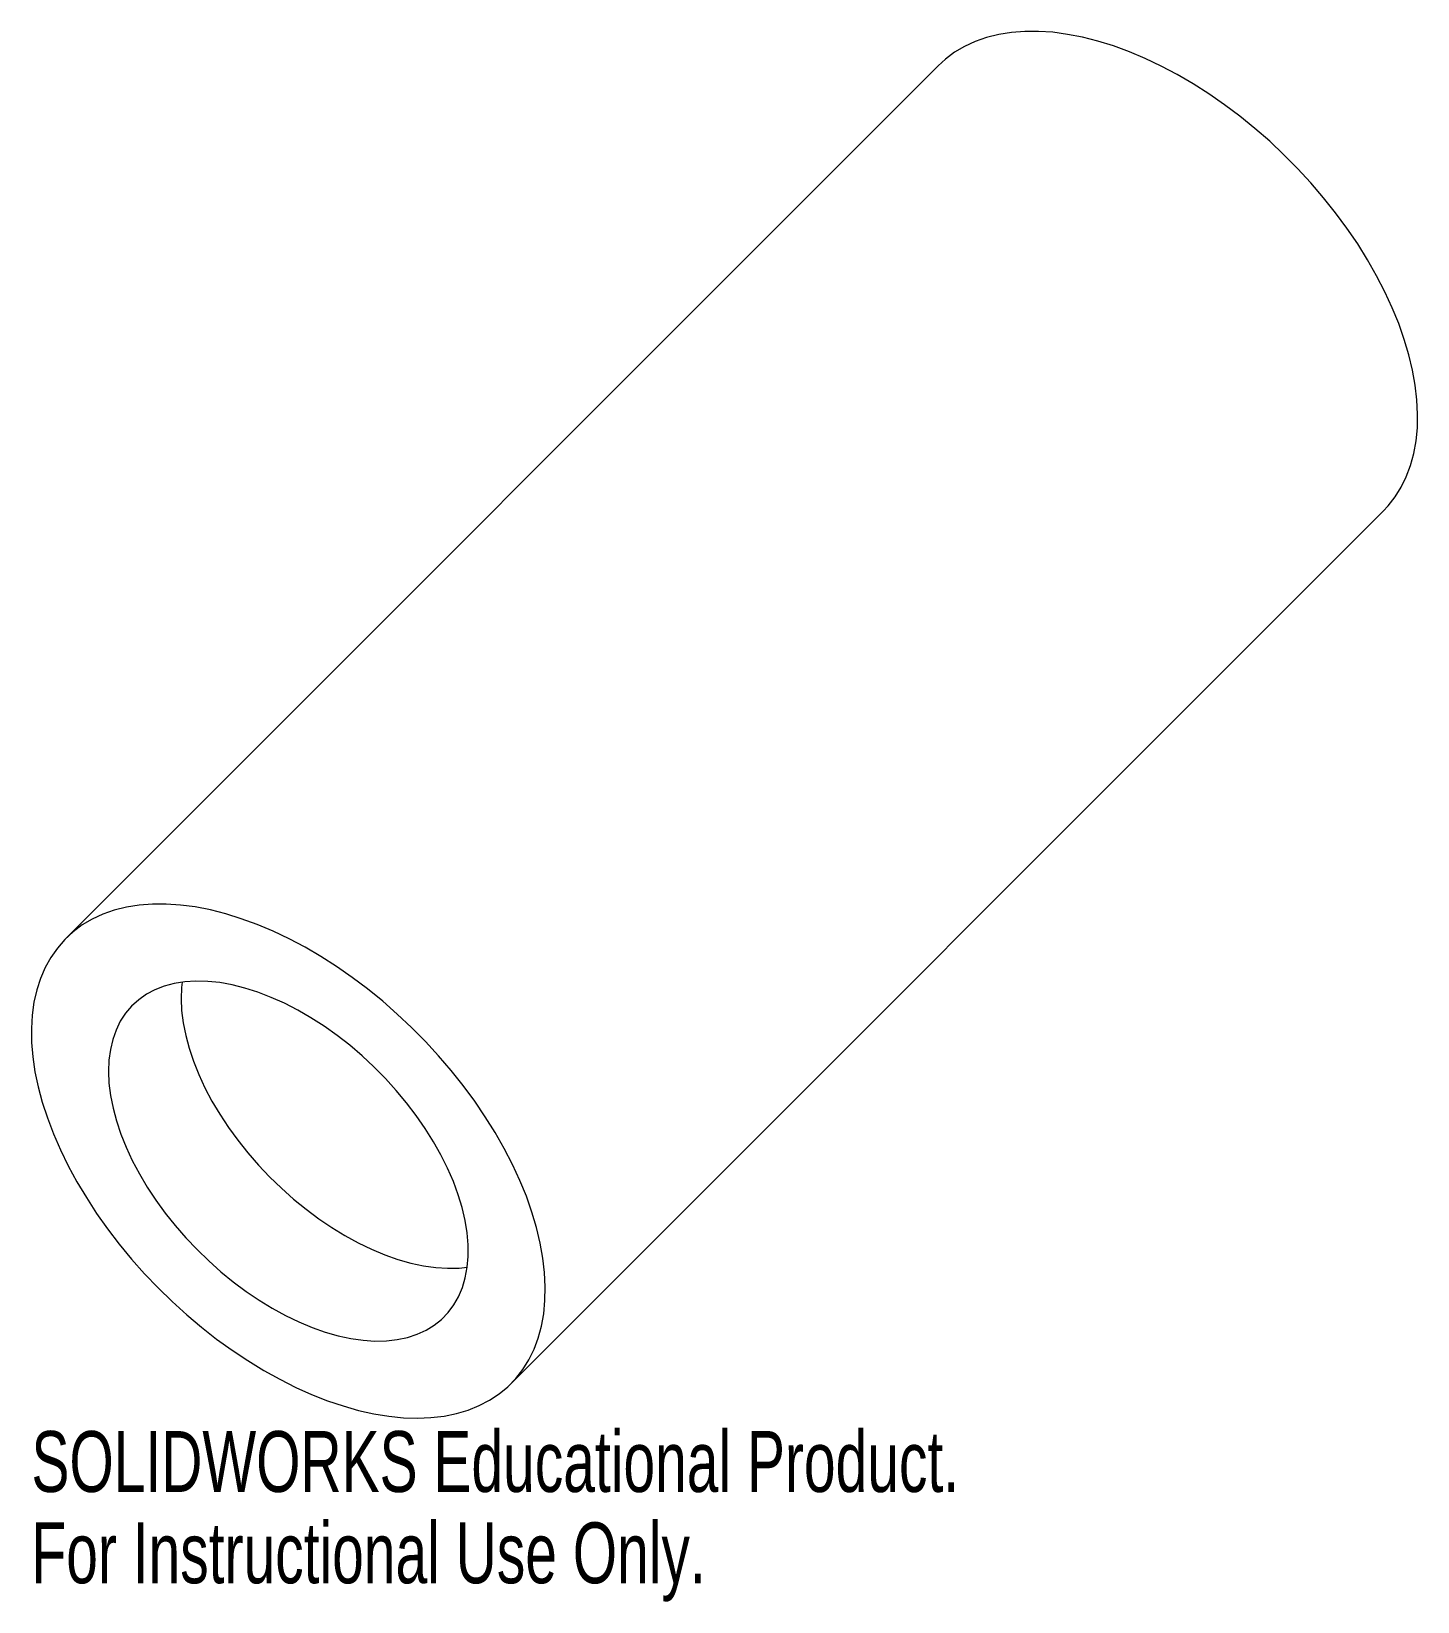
# Paper-space layout '_Isometric' of a CAD drawing. Header units: millimetres. Extents: x -90 to 20, y -104 to 20.
import ezdxf

# ---------------------------------------------------------------- set-up
doc = ezdxf.new("R2010")
doc.units = ezdxf.units.MM
doc.styles.add('SLDTEXTSTYLE0', font='TXT', dxfattribs={"width": 0.7})

psp = doc.layouts.new('_Isometric')

# ---------------------------------------------------------------- linework, layer by layer
at = {"color": 7, "linetype": 'Continuous', "lineweight": 15}
for p, q in [((-17.68, 17.68), (-86.96, -51.61)), ((-51.61, -86.96), (17.68, -17.68))]:
    psp.add_line(p, q, dxfattribs=at)
at = {"color": 7, "linetype": 'Continuous', "lineweight": 15, "flags": 128}
for points in [[(19.72, -5.28), (19.35, -4.05), (18.91, -2.8), (18.39, -1.53), (17.81, -0.27), (17.15, 1), (16.43, 2.27), (15.65, 3.53), (14.8, 4.77), (13.9, 5.99), (12.94, 7.2), (11.94, 8.37), (10.88, 9.51), (9.79, 10.61), (8.66, 11.68), (7.49, 12.7), (6.3, 13.67), (5.08, 14.58), (3.84, 15.44), (2.58, 16.24), (1.32, 16.98), (0.05, 17.65), (-1.22, 18.25), (-2.48, 18.79), (-3.74, 19.25), (-4.98, 19.63), (-6.2, 19.94), (-7.39, 20.17), (-8.56, 20.33), (-9.7, 20.4), (-10.8, 20.4), (-11.85, 20.32), (-12.86, 20.16), (-13.82, 19.92), (-14.73, 19.6), (-15.58, 19.21), (-16.37, 18.75), (-17.1, 18.21), (-17.68, 17.68)], [(17.68, -17.68), (18.06, -17.27), (18.62, -16.56), (19.1, -15.78), (19.51, -14.95), (19.85, -14.06), (20.1, -13.11), (20.29, -12.11), (20.39, -11.06), (20.41, -9.98), (20.35, -8.85), (20.22, -7.69), (20.01, -6.5), (19.72, -5.28)], [(-49.57, -74.57), (-49.94, -73.33), (-50.38, -72.08), (-50.89, -70.82), (-51.48, -69.55), (-52.13, -68.28), (-52.85, -67.02), (-53.64, -65.76), (-54.48, -64.52), (-55.39, -63.29), (-56.34, -62.09), (-57.35, -60.92), (-58.4, -59.78), (-59.5, -58.67), (-60.63, -57.61), (-61.79, -56.59), (-62.99, -55.62), (-64.21, -54.7), (-65.45, -53.84), (-66.7, -53.04), (-67.96, -52.31), (-69.23, -51.64), (-70.5, -51.03), (-71.77, -50.5), (-73.02, -50.04), (-74.26, -49.65), (-75.48, -49.34), (-76.68, -49.11), (-77.85, -48.96), (-78.98, -48.88), (-80.08, -48.89), (-81.14, -48.97), (-82.15, -49.13), (-83.11, -49.37), (-84.02, -49.68), (-84.87, -50.07), (-85.66, -50.54), (-86.38, -51.08), (-87.04, -51.69), (-87.63, -52.37), (-88.15, -53.11), (-88.6, -53.91), (-88.97, -54.78), (-89.27, -55.7), (-89.49, -56.67), (-89.63, -57.69), (-89.69, -58.76), (-89.68, -59.87), (-89.58, -61.01), (-89.41, -62.19), (-89.16, -63.39), (-88.83, -64.62), (-88.42, -65.86), (-87.95, -67.12), (-87.39, -68.39), (-86.77, -69.66), (-86.09, -70.92), (-85.33, -72.18), (-84.52, -73.44), (-83.64, -74.67), (-82.71, -75.88), (-81.73, -77.07), (-80.7, -78.23), (-79.63, -79.35), (-78.51, -80.44), (-77.36, -81.48), (-76.18, -82.47), (-74.98, -83.42), (-73.75, -84.3), (-72.5, -85.13), (-71.24, -85.9), (-69.97, -86.61), (-68.7, -87.25), (-67.44, -87.81), (-66.18, -88.31), (-64.93, -88.73), (-63.7, -89.08), (-62.49, -89.35), (-61.3, -89.55), (-60.15, -89.66), (-59.03, -89.7), (-57.96, -89.65), (-56.92, -89.53), (-55.94, -89.33), (-55, -89.06), (-54.12, -88.7), (-53.3, -88.27), (-52.54, -87.77), (-51.85, -87.2), (-51.22, -86.55), (-50.67, -85.84), (-50.18, -85.07), (-49.77, -84.23), (-49.44, -83.34), (-49.18, -82.39), (-49, -81.4), (-48.9, -80.35), (-48.88, -79.26), (-48.93, -78.14), (-49.07, -76.98), (-49.28, -75.79), (-49.57, -74.57)], [(-55.48, -72.98), (-55.8, -71.96), (-56.18, -70.91), (-56.64, -69.86), (-57.16, -68.8), (-57.75, -67.75), (-58.41, -66.7), (-59.12, -65.67), (-59.89, -64.66), (-60.71, -63.68), (-61.58, -62.72), (-62.49, -61.8), (-63.43, -60.92), (-64.41, -60.09), (-65.42, -59.31), (-66.45, -58.58), (-67.49, -57.91), (-68.54, -57.3), (-69.59, -56.76), (-70.65, -56.29), (-71.7, -55.88), (-72.73, -55.56), (-73.74, -55.3), (-74.73, -55.12), (-75.69, -55.02), (-76.62, -55), (-77.51, -55.05), (-78.35, -55.19), (-79.14, -55.4), (-79.88, -55.68), (-80.55, -56.04), (-81.17, -56.48), (-81.73, -56.98), (-82.21, -57.55), (-82.63, -58.18), (-82.97, -58.88), (-83.23, -59.63), (-83.42, -60.43), (-83.54, -61.28), (-83.57, -62.18), (-83.53, -63.11), (-83.41, -64.08), (-83.21, -65.08), (-82.94, -66.1), (-82.59, -67.14), (-82.17, -68.19), (-81.68, -69.24), (-81.12, -70.3), (-80.5, -71.35), (-79.81, -72.38), (-79.07, -73.41), (-78.28, -74.41), (-77.43, -75.38), (-76.54, -76.31), (-75.61, -77.21), (-74.65, -78.07), (-73.66, -78.88), (-72.64, -79.63), (-71.61, -80.33), (-70.56, -80.97), (-69.51, -81.55), (-68.45, -82.06), (-67.4, -82.49), (-66.36, -82.86), (-65.33, -83.15), (-64.33, -83.37), (-63.35, -83.51), (-62.41, -83.57), (-61.5, -83.55), (-60.64, -83.46), (-59.82, -83.29), (-59.06, -83.04), (-58.35, -82.72), (-57.7, -82.32), (-57.11, -81.85), (-56.59, -81.32), (-56.14, -80.71), (-55.77, -80.05), (-55.46, -79.33), (-55.23, -78.55), (-55.08, -77.72), (-55.01, -76.85), (-55.01, -75.93), (-55.09, -74.98), (-55.25, -73.99), (-55.48, -72.98)], [(-77.72, -55.08), (-77.76, -55.51), (-77.8, -56.41), (-77.76, -57.34), (-77.64, -58.31), (-77.44, -59.31), (-77.17, -60.33), (-76.82, -61.36), (-76.4, -62.41), (-75.91, -63.47), (-75.35, -64.52), (-74.73, -65.57), (-74.04, -66.61), (-73.3, -67.63), (-72.5, -68.63), (-71.66, -69.6), (-70.77, -70.54), (-69.84, -71.44), (-68.88, -72.3), (-67.88, -73.1), (-66.87, -73.86), (-65.83, -74.56), (-64.79, -75.2), (-63.73, -75.77), (-62.68, -76.28), (-61.62, -76.72), (-60.58, -77.09), (-59.56, -77.38), (-58.56, -77.6), (-57.58, -77.74), (-56.64, -77.8), (-55.73, -77.78), (-55.08, -77.72)]]:
    psp.add_lwpolyline(points, dxfattribs=at)

# ---------------------------------------------------------------- texts
at = {"color": 7, "linetype": 'Continuous', "char_height": 4.8336, "attachment_point": 1, "style": 'SLDTEXTSTYLE0'}
for s, insert in [('SOLIDWORKS Educational Product.', (-89.69, -90.72)), ('For Instructional Use Only.', (-89.69, -97.97))]:
    psp.add_mtext(s, dxfattribs=dict(at, insert=insert))

doc.saveas('drawing.dxf')
